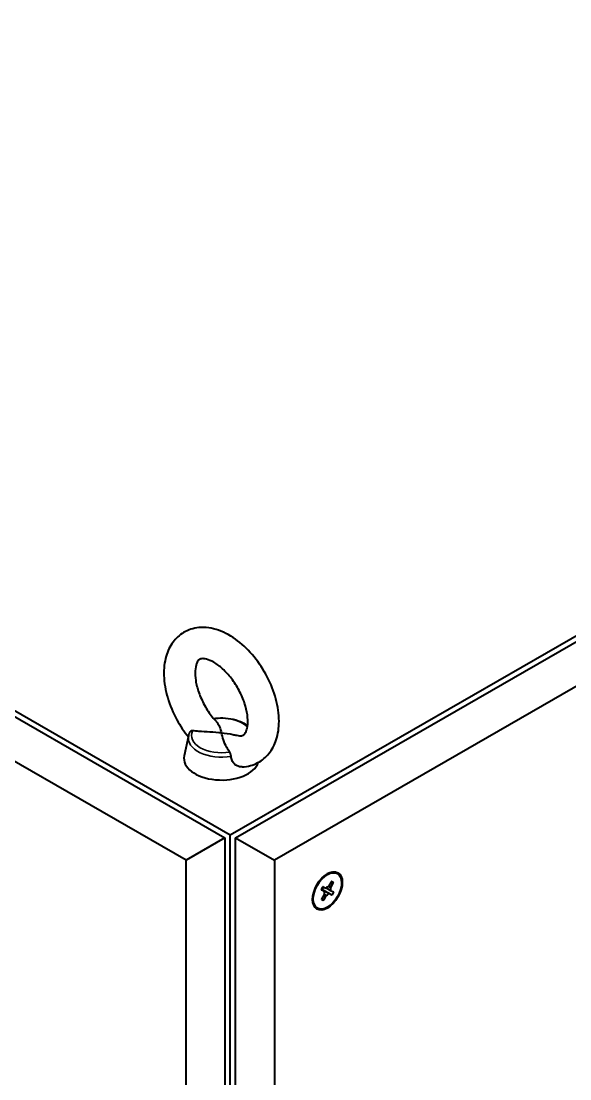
# Model space of a CAD drawing. Header units: inches. Extents: x 0 to 4752, y 0 to 3360.
# Drawn here: x 4031.6 to 4207.3, y 2609.1 to 2947.9 of the extents above; entities that cross this region are included whole.
import ezdxf

# ---------------------------------------------------------------- set-up
doc = ezdxf.new("R2010")
doc.units = ezdxf.units.IN
doc.header["$MEASUREMENT"] = 0
doc.layers.add('POWER SUPPLY CASE OUTLINE$0$가시적인 것(ISO)', color=3, linetype='Continuous', lineweight=40)
doc.layers.add('POWER SUPPLY CASE OUTLINE$0$가시적인 좁은 것(ISO)', color=3, linetype='Continuous', lineweight=35)

msp = doc.modelspace()

# ---------------------------------------------------------------- linework, layer by layer
at = {"layer": 'POWER SUPPLY CASE OUTLINE$0$가시적인 것(ISO)'}
for p, q in [((3646.01, 2947.915), (4098.558, 2687.31)), ((3644.313, 2946.938), (4096.861, 2686.333)), ((4084.416, 2679.166), (3631.868, 2939.771)), ((4098.558, 2687.31), (4466.254, 2899.052)), ((4100.255, 2686.333), (4467.951, 2898.074)), ((4480.396, 2890.908), (4112.7, 2679.166)), ((4085.215, 2719.006), (4083.823, 2712.6)), ((4098.558, 2098.676), (4098.558, 2687.31)), ((4096.861, 2686.333), (4084.416, 2679.166)), ((4096.861, 2686.333), (4096.861, 2104.239)), ((4100.255, 2104.239), (4100.255, 2686.333)), ((4100.255, 2686.333), (4112.7, 2679.166)), ((4084.416, 2097.072), (4084.416, 2679.166)), ((4112.7, 2679.166), (4112.7, 2097.072)), ((4132.865, 2674.864), (4132.638, 2674.994)), ((4127.728, 2669.768), (4128.164, 2670.565)), ((4130.144, 2668.453), (4127.76, 2669.826)), ((4127.938, 2669.747), (4127.764, 2669.832)), ((4128.399, 2670.575), (4127.949, 2669.754)), ((4128.278, 2670.635), (4129.197, 2670.183)), ((4129.273, 2670.264), (4130.689, 2669.449)), ((4130.065, 2670.722), (4130.914, 2672.274)), ((4130.655, 2670.431), (4130.085, 2670.759)), ((4131.504, 2671.984), (4130.655, 2670.431)), ((4131.028, 2672.345), (4131.5, 2672.113)), ((4127.712, 2669.728), (4128.652, 2669.186)), ((4128.652, 2669.186), (4127.733, 2669.639)), ((4127.837, 2666.651), (4128.687, 2668.204)), ((4128.314, 2666.29), (4127.842, 2666.523)), ((4129.277, 2667.913), (4128.427, 2666.361)), ((4128.654, 2668.272), (4129.277, 2667.913)), ((4131.064, 2668), (4130.144, 2668.453)), ((4130.689, 2669.449), (4131.609, 2668.996)), ((4131.613, 2668.867), (4131.177, 2668.071)), ((4126.477, 2663.771), (4126.251, 2663.902))]:
    msp.add_line(p, q, dxfattribs=at)
for centre, major_axis, ratio, start_param, end_param in [((4095.73, 2711.742), (12, 0), 0.5758617, 3.0170704, 6.0967361), ((4129.444, 2669.448), (3.194, 5.546), 0.5780931, 0, 0.7627297), ((4127.787, 2669.739), (-0.0567, -0.0984), 0.5780931, 4.7501156, 6.3209119), ((4128.223, 2670.536), (0.0567, 0.0984), 0.5780931, 0.0377266, 1.6085229), ((4129.671, 2669.318), (0.771, 1.338), 0.5780931, 0.41445, 1.2317995), ((4129.671, 2669.318), (0.771, 1.338), 0.5780931, 5.126839, 5.9441885), ((4130.973, 2672.245), (0.0567, 0.0984), 0.5780931, 0.0377266, 1.6085229), ((4131.445, 2672.013), (0.0567, 0.0984), 0.5780931, 4.7501156, 6.3209119), ((4129.444, 2669.448), (-3.194, -5.546), 0.5780931, 5.5204556, 6.2831853), ((4127.896, 2666.622), (-0.0567, -0.0984), 0.5780931, 4.7501156, 6.3209119), ((4127.943, 2669.757), (-0.00567, -0.00984), 0.5780931, 0.0377266, 1.6085229), ((4129.671, 2669.318), (-0.771, -1.338), 0.5780931, 5.126839, 5.9441885), ((4129.671, 2669.318), (-0.771, -1.338), 0.5780931, 0.41445, 1.2317995), ((4131.118, 2668.1), (-0.0567, -0.0984), 0.5780931, 0.0377266, 1.6085229), ((4131.554, 2668.896), (0.0567, 0.0984), 0.5780931, 4.7501156, 6.3209119), ((4128.368, 2666.39), (-0.0567, -0.0984), 0.5780931, 0.0377266, 1.6085229)]:
    msp.add_ellipse(centre, major_axis=major_axis, ratio=ratio, start_param=start_param, end_param=end_param, dxfattribs=at)
for major_axis in [(3.353, 5.823), (-3.194, -5.546)]:
    msp.add_ellipse((4129.671, 2669.318), major_axis=major_axis, ratio=0.5780931, dxfattribs=at)
for points, knots in [([(4102.399, 2709.027), (4104.129, 2709.117), (4105.87, 2709.571), (4108.782, 2711.139), (4109.983, 2712.155), (4111.985, 2714.628), (4112.747, 2716.106), (4113.893, 2719.559), (4114.167, 2721.578), (4114.162, 2725.986), (4113.806, 2728.397), (4112.507, 2733.208), (4111.559, 2735.608), (4109.193, 2740.163), (4107.78, 2742.32), (4104.59, 2746.231), (4102.813, 2747.983), (4098.979, 2750.908), (4096.92, 2752.078), (4092.724, 2753.532), (4090.583, 2753.867), (4086.756, 2753.482), (4085.078, 2752.953), (4082.276, 2751.281), (4081.124, 2750.217), (4079.209, 2747.647), (4078.492, 2746.116), (4077.451, 2742.552), (4077.239, 2740.476), (4077.382, 2735.991), (4077.806, 2733.564), (4079.232, 2728.754), (4080.235, 2726.372), (4082.533, 2722.171), (4083.765, 2720.322), (4085.132, 2718.625)], [5.2097641, 5.2097641, 5.2097641, 5.2097641, 5.4793499, 5.4793499, 5.7151859, 5.7151859, 5.9715904, 5.9715904, 6.2842709, 6.2842709, 6.6374516, 6.6374516, 6.9915601, 6.9915601, 7.3417333, 7.3417333, 7.6936114, 7.6936114, 8.0497365, 8.0497365, 8.3834784, 8.3834784, 8.6464312, 8.6464312, 8.8821808, 8.8821808, 9.1433214, 9.1433214, 9.462301, 9.462301, 9.8168373, 9.8168373, 10.1703707, 10.1703707, 10.473179, 10.473179, 10.473179, 10.473179]), ([(4100.643, 2719.15), (4101.281, 2718.997), (4101.765, 2718.989), (4102.57, 2719.097), (4102.752, 2719.199), (4103.204, 2719.649), (4103.423, 2719.941), (4103.851, 2720.955), (4104.047, 2721.708), (4104.198, 2723.529), (4104.171, 2724.565), (4103.855, 2726.868), (4103.558, 2728.14), (4102.682, 2730.786), (4102.094, 2732.161), (4100.675, 2734.839), (4099.841, 2736.141), (4098.034, 2738.501), (4097.062, 2739.56), (4095.131, 2741.315), (4094.172, 2742.018), (4092.426, 2743.033), (4091.636, 2743.358), (4090.325, 2743.71), (4089.814, 2743.737), (4088.98, 2743.658), (4088.781, 2743.554), (4088.309, 2743.158), (4088.015, 2742.806), (4087.542, 2741.536), (4087.37, 2740.756), (4087.262, 2738.891), (4087.314, 2737.827), (4087.684, 2735.479), (4088.011, 2734.189), (4088.946, 2731.524), (4089.562, 2730.148), (4091.03, 2727.486), (4091.884, 2726.203), (4093.193, 2724.553), (4093.594, 2724.085), (4094.001, 2723.643)], [4.9948686, 4.9948686, 4.9948686, 4.9948686, 5.2631663, 5.2631663, 5.6480422, 5.6480422, 5.9087614, 5.9087614, 6.1916187, 6.1916187, 6.4538772, 6.4538772, 6.7251276, 6.7251276, 7.0057024, 7.0057024, 7.2905976, 7.2905976, 7.573711, 7.573711, 7.849064, 7.849064, 8.1137144, 8.1137144, 8.3799182, 8.3799182, 8.7399194, 8.7399194, 9.0839926, 9.0839926, 9.3598494, 9.3598494, 9.6226174, 9.6226174, 9.8949576, 9.8949576, 10.1762359, 10.1762359, 10.4612344, 10.4612344, 10.5816892, 10.5816892, 10.5816892, 10.5816892]), ([(4093.214, 2724.539), (4094.196, 2724.685), (4095.211, 2724.744), (4097.347, 2724.685), (4098.466, 2724.543), (4100.591, 2724.048), (4101.594, 2723.693), (4103.069, 2722.943), (4103.604, 2722.606), (4104.081, 2722.227)], [3.6750151, 3.6750151, 3.6750151, 3.6750151, 3.9755648, 3.9755648, 4.3118358, 4.3118358, 4.6501789, 4.6501789, 4.8699921, 4.8699921, 4.8699921, 4.8699921]), ([(4086.496, 2720.609), (4086.456, 2720.614), (4086.417, 2720.618), (4086.256, 2720.621), (4086.14, 2720.601), (4085.946, 2720.523), (4085.866, 2720.472), (4085.747, 2720.357), (4085.703, 2720.299), (4085.668, 2720.233), (4085.667, 2720.231), (4085.666, 2720.229)], [0.27139292, 0.27139292, 0.27139292, 0.27139292, 0.28808118, 0.28808118, 0.33959091, 0.33959091, 0.3839359, 0.3839359, 0.41833354, 0.41833354, 0.41923995, 0.41923995, 0.41923995, 0.41923995]), ([(4095.73, 2719.917), (4094.574, 2720.024), (4093.304, 2720.102), (4090.807, 2720.239), (4089.581, 2720.304), (4087.848, 2720.446), (4087.152, 2720.515), (4086.496, 2720.609)], [0, 0, 0, 0, 0.4388963, 0.4388963, 0.8777925, 0.8777925, 1.1451987, 1.1451987, 1.1451987, 1.1451987]), ([(4094.001, 2723.643), (4094.018, 2723.624), (4094.035, 2723.606), (4094.47, 2723.119), (4094.808, 2722.544), (4095.341, 2721.275), (4095.544, 2720.583), (4095.73, 2719.917)], [4.07396675, 4.07396675, 4.07396675, 4.07396675, 4.09159775, 4.09159775, 4.530494, 4.530494, 4.96939025, 4.96939025, 4.96939025, 4.96939025]), ([(4085.215, 2719.006), (4085.233, 2719.091), (4085.254, 2719.175), (4085.301, 2719.343), (4085.326, 2719.426), (4085.382, 2719.591), (4085.413, 2719.672), (4085.478, 2719.834), (4085.512, 2719.914), (4085.586, 2720.073), (4085.625, 2720.152), (4085.666, 2720.229)], [2.48071678, 2.48071678, 2.48071678, 2.48071678, 2.51488027, 2.51488027, 2.54904376, 2.54904376, 2.58320725, 2.58320725, 2.61737074, 2.61737074, 2.65153423, 2.65153423, 2.65153423, 2.65153423]), ([(4095.73, 2719.917), (4096.885, 2719.81), (4098.155, 2719.654), (4099.821, 2719.337), (4100.235, 2719.247), (4100.642, 2719.149)], [0, 0, 0, 0, 0.43889625, 0.43889625, 0.58546437, 0.58546437, 0.58546437, 0.58546437]), ([(4098.367, 2713.773), (4097.982, 2714.279), (4097.662, 2714.794), (4096.989, 2716.038), (4096.651, 2716.874), (4096.118, 2718.481), (4095.916, 2719.252), (4095.73, 2719.917)], [3.8241915, 3.8241915, 3.8241915, 3.8241915, 4.0915977, 4.0915977, 4.530494, 4.530494, 4.9693903, 4.9693903, 4.9693903, 4.9693903]), ([(4098.821, 2712.412), (4098.814, 2712.532), (4098.796, 2712.66), (4098.745, 2712.91), (4098.713, 2713.03), (4098.634, 2713.273), (4098.586, 2713.394), (4098.481, 2713.604), (4098.426, 2713.694), (4098.367, 2713.773)], [0, 0, 0, 0, 0.05030199, 0.05030199, 0.09676365, 0.09676365, 0.14667675, 0.14667675, 0.19198533, 0.19198533, 0.19198533, 0.19198533]), ([(4102.398, 2709.027), (4102.093, 2709.011), (4101.785, 2709.038), (4100.966, 2709.23), (4100.475, 2709.474), (4099.661, 2710.166), (4099.341, 2710.594), (4098.948, 2711.503), (4098.847, 2711.947), (4098.821, 2712.412)], [1.29225661, 1.29225661, 1.29225661, 1.29225661, 1.43584134, 1.43584134, 1.68063298, 1.68063298, 1.91383984, 1.91383984, 2.10739417, 2.10739417, 2.10739417, 2.10739417])]:
    msp.add_open_spline(points, degree=3, knots=knots, dxfattribs=at)
at = {"layer": 'POWER SUPPLY CASE OUTLINE$0$가시적인 좁은 것(ISO)'}
for p, q in [((4131.613, 2668.867), (4129.27, 2670.262)), ((4131.504, 2671.984), (4130.8, 2672.066)), ((4130.854, 2672.164), (4131.5, 2672.113)), ((4131.028, 2672.345), (4130.997, 2672.348)), ((4127.727, 2669.642), (4127.733, 2669.639)), ((4127.818, 2666.555), (4127.842, 2666.523)), ((4128.314, 2666.29), (4127.936, 2666.831)), ((4131.064, 2668), (4127.938, 2669.747)), ((4127.949, 2669.754), (4131.177, 2668.071)), ((4127.992, 2666.935), (4128.427, 2666.361))]:
    msp.add_line(p, q, dxfattribs=at)
for centre, major_axis, start_param, end_param in [((4095.73, 2719.09), (9.603, 0), 0.5270746, 1.8268126), ((4095.73, 2719.09), (-9.603, 0), 6.0049841, 8.1321829), ((4095.73, 2718.248), (-10.597, 0), 6.158663, 8.1499891)]:
    msp.add_ellipse(centre, major_axis=major_axis, ratio=0.5758617, start_param=start_param, end_param=end_param, dxfattribs=at)

doc.saveas('drawing.dxf')
